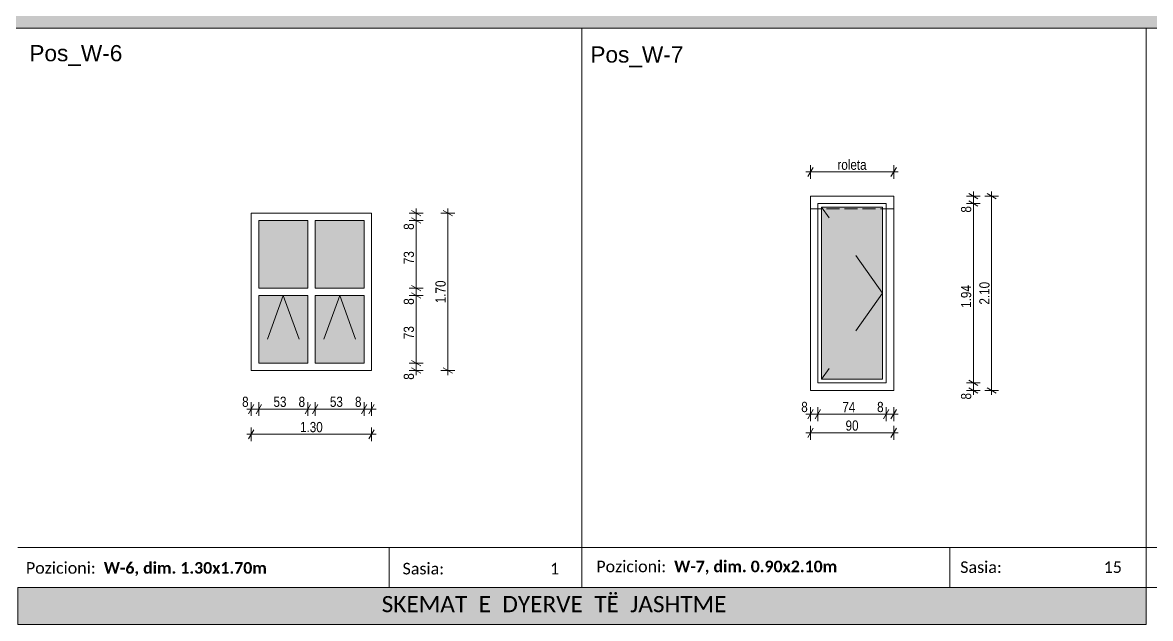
# Model space of a CAD drawing. Header units: feet. Extents: x 2595418 to 2624657, y -121890 to -101390.
# Drawn here: x 2602454 to 2614644, y -115374 to -108934 of the extents above; entities that cross this region are included whole.
import ezdxf

# ---------------------------------------------------------------- set-up
doc = ezdxf.new("R2010")
doc.units = ezdxf.units.FT
doc.header["$MEASUREMENT"] = 0
doc.linetypes.add('Hidden Line', pattern=[195.611112, 141.111112, -54.5])
doc.linetypes.add('thk_line_type', pattern=[1000, 500, -500])
doc.layers.add('Dimensioning - General', color=7, linetype='Continuous')
for name, color, linetype, lineweight in [('Dimensioning - General_Pen_No__1', 7, 'Continuous', 5), ('Exterior walls_Pen_No__1', 7, 'Continuous', 5), ('Lines_Pen_No__41', 7, 'Continuous', 5), ('Lines_Pen_No__60', 230, 'Continuous', 5), ('Shell - Roof_Pen_No__41', 7, 'Continuous', 5), ('Structural - Bearing_Pen_No__1', 7, 'Continuous', 5), ('Text blocks_Pen_No__1', 7, 'Continuous', 5)]:
    doc.layers.add(name, color=color, linetype=linetype, lineweight=lineweight)
for name, color, linetype, lineweight, true_color in [('Structural - Bearing_Pen_No__102', 7, 'Continuous', 5, 0xcccccc), ('Structural - Bearing_Pen_No__105', 7, 'Continuous', 5, 0xcae6ff), ('Structural - Bearing_Pen_No__84', 7, 'Continuous', 5, 0x41c341)]:
    doc.layers.add(name, color=color, linetype=linetype, lineweight=lineweight, true_color=true_color)
doc.styles.add('GENERATED_STYLE_1', font='ARIALN.TTF')
doc.styles.add('GENERATED_STYLE_2', font='arial.ttf')
doc.styles.add('GENERATED_STYLE_3', font='calibri.ttf')
doc.dimstyles.new('GENERATED_STYLE__1', dxfattribs={"dimtxt": 110.000002, "dimasz": 76, "dimexe": 0.18, "dimexo": 3, "dimgap": 0.09, "dimtad": 1, "dimlfac": 0.001, "dimzin": 0, "dimdsep": 46, "dimtxsty": 'GENERATED_STYLE_1', "dimblk": 'ARROWHEAD_2', "dimblk1": 'ARROWHEAD_2', "dimblk2": 'ARROWHEAD_2', "dimcen": 0.09, "dimclrd": 7, "dimclre": 7, "dimclrt": 7, "dimadec": 0, "dimazin": 0, "dimtfac": 1, "dimtdec": 4, "dimtmove": 0, "dimatfit": 3, "dimfxl": 1, "dimtolj": 1, "dimtzin": 0, "dimarcsym": 0})
doc.dimstyles.new('GENERATED_STYLE__2', dxfattribs={"dimtxt": 110.000002, "dimasz": 76, "dimexe": 0.18, "dimexo": 3, "dimgap": 0.09, "dimtad": 1, "dimtih": 1, "dimtoh": 1, "dimlfac": 0.001, "dimzin": 0, "dimdsep": 46, "dimtxsty": 'GENERATED_STYLE_1', "dimblk": 'ARROWHEAD_2', "dimblk1": 'ARROWHEAD_2', "dimblk2": 'ARROWHEAD_2', "dimcen": 0.09, "dimclrd": 7, "dimclre": 7, "dimclrt": 7, "dimadec": 0, "dimazin": 0, "dimtfac": 1, "dimtdec": 4, "dimtmove": 0, "dimatfit": 3, "dimfxl": 1, "dimtolj": 1, "dimtzin": 0, "dimarcsym": 0})

# ---------------------------------------------------------------- blocks, each defined once
blk = doc.blocks.new('*D68', base_point=(2247654, -76425))
at = {"layer": 'Dimensioning - General_Pen_No__1', "color": 7, "linetype": 'Continuous', "lineweight": 5, "transparency": 16777216}
for p, q in [((2612680, -112880), (2612780, -112938)), ((2612805, -112909), (2612655, -112909)), ((2612730, -112958), (2612730, -112909))]:
    blk.add_line(p, q, dxfattribs=at)
at = {"layer": 'Dimensioning - General_Pen_No__1', "color": 7, "lineweight": 5, "transparency": 16777216, "insert": (2612708, -113008), "char_height": 110, "attachment_point": 7, "rotation": 90, "style": 'GENERATED_STYLE_1'}
blk.add_mtext('\\A1;8', dxfattribs=at)
blk = doc.blocks.new('ARROWHEAD_2')
at = {"color": 0, "linetype": 'Continuous', "lineweight": 0}
for p, q in [((0, 0), (-1, 0)), ((-0.38, -0.66), (0.38, 0.66))]:
    blk.add_line(p, q, dxfattribs=at)
blk = doc.blocks.new('*D69', base_point=(2247654, -76425))
at = {"layer": 'Dimensioning - General_Pen_No__1', "color": 7, "linetype": 'Continuous', "lineweight": 5, "transparency": 16777216}
for p, q in [((2612805, -112829), (2612655, -112829)), ((2612680, -112800), (2612780, -112858)), ((2612680, -112880), (2612780, -112938)), ((2612730, -112909), (2612730, -112829)), ((2612805, -112909), (2612655, -112909))]:
    blk.add_line(p, q, dxfattribs=at)
blk = doc.blocks.new('*D70', base_point=(2247654, -76425))
at = {"layer": 'Dimensioning - General_Pen_No__1', "color": 7, "linetype": 'Continuous', "lineweight": 5, "transparency": 16777216}
for p, q in [((2612805, -112829), (2612655, -112829)), ((2612680, -112800), (2612780, -112858))]:
    blk.add_line(p, q, dxfattribs=at)
blk = doc.blocks.new('*D71', base_point=(2247654, -76425))
at = {"layer": 'Dimensioning - General_Pen_No__1', "color": 7, "linetype": 'Continuous', "lineweight": 5, "transparency": 16777216}
for p, q in [((2612805, -110889), (2612655, -110889)), ((2612680, -110860), (2612780, -110918)), ((2612730, -112829), (2612730, -110889)), ((2612805, -112829), (2612655, -112829)), ((2612680, -112800), (2612780, -112858))]:
    blk.add_line(p, q, dxfattribs=at)
at = {"layer": 'Dimensioning - General_Pen_No__1', "color": 7, "lineweight": 5, "transparency": 16777216, "char_height": 110, "attachment_point": 7, "rotation": 90, "style": 'GENERATED_STYLE_1'}
for s, insert in [('\\A1;8', (2612708, -110988)), ('\\A1;1.94', (2612708, -112017))]:
    blk.add_mtext(s, dxfattribs=dict(at, insert=insert))
blk = doc.blocks.new('*D72', base_point=(2247654, -76425))
at = {"layer": 'Dimensioning - General_Pen_No__1', "color": 7, "linetype": 'Continuous', "lineweight": 5, "transparency": 16777216}
for p, q in [((2612805, -110809), (2612655, -110809)), ((2612780, -110838), (2612680, -110780)), ((2612730, -110809), (2612730, -110760)), ((2612730, -110889), (2612730, -110809)), ((2612805, -110889), (2612655, -110889)), ((2612680, -110860), (2612780, -110918))]:
    blk.add_line(p, q, dxfattribs=at)
blk = doc.blocks.new('*D73', base_point=(2247654, -76425))
at = {"layer": 'Dimensioning - General_Pen_No__1', "color": 7, "linetype": 'Continuous', "lineweight": 5, "transparency": 16777216}
for p, q in [((2613003, -110809), (2612853, -110809)), ((2612978, -110838), (2612878, -110780)), ((2612928, -110809), (2612928, -110760)), ((2612928, -112909), (2612928, -110809)), ((2612878, -112880), (2612978, -112938)), ((2613003, -112909), (2612853, -112909)), ((2612928, -112958), (2612928, -112909))]:
    blk.add_line(p, q, dxfattribs=at)
at = {"layer": 'Dimensioning - General_Pen_No__1', "color": 7, "lineweight": 5, "transparency": 16777216, "insert": (2612906, -111982), "char_height": 110, "attachment_point": 7, "rotation": 90, "style": 'GENERATED_STYLE_1'}
blk.add_mtext('\\A1;2.10', dxfattribs=at)
blk = doc.blocks.new('*D74', base_point=(2247654, -76425))
at = {"layer": 'Dimensioning - General_Pen_No__1', "color": 7, "linetype": 'Continuous', "lineweight": 5, "transparency": 16777216}
for p, q in [((2610998, -113117), (2610940, -113217)), ((2610969, -113242), (2610969, -113092)), ((2611078, -113117), (2611020, -113217)), ((2611049, -113242), (2611049, -113092)), ((2610920, -113167), (2610969, -113167)), ((2610969, -113167), (2611049, -113167))]:
    blk.add_line(p, q, dxfattribs=at)
at = {"layer": 'Dimensioning - General_Pen_No__1', "color": 7, "lineweight": 5, "transparency": 16777216, "insert": (2610870, -113145), "char_height": 110, "attachment_point": 7, "style": 'GENERATED_STYLE_1'}
blk.add_mtext('\\A1;8', dxfattribs=at)
blk = doc.blocks.new('*D75', base_point=(2247654, -76425))
at = {"layer": 'Dimensioning - General_Pen_No__1', "color": 7, "linetype": 'Continuous', "lineweight": 5, "transparency": 16777216}
for p, q in [((2611078, -113117), (2611020, -113217)), ((2611049, -113242), (2611049, -113092)), ((2611818, -113117), (2611760, -113217)), ((2611789, -113242), (2611789, -113092)), ((2611049, -113167), (2611789, -113167))]:
    blk.add_line(p, q, dxfattribs=at)
at = {"layer": 'Dimensioning - General_Pen_No__1', "color": 7, "lineweight": 5, "transparency": 16777216, "char_height": 110, "attachment_point": 7, "style": 'GENERATED_STYLE_1'}
for s, insert in [('\\A1;74', (2611314, -113145)), ('\\A1;8', (2611690, -113145))]:
    blk.add_mtext(s, dxfattribs=dict(at, insert=insert))
blk = doc.blocks.new('*D76', base_point=(2247654, -76425))
at = {"layer": 'Dimensioning - General_Pen_No__1', "color": 7, "linetype": 'Continuous', "lineweight": 5, "transparency": 16777216}
for p, q in [((2611818, -113117), (2611760, -113217)), ((2611789, -113242), (2611789, -113092)), ((2611840, -113217), (2611898, -113117)), ((2611869, -113242), (2611869, -113092)), ((2611789, -113167), (2611869, -113167)), ((2611869, -113167), (2611918, -113167))]:
    blk.add_line(p, q, dxfattribs=at)
blk = doc.blocks.new('*D77', base_point=(2247654, -76425))
at = {"layer": 'Dimensioning - General_Pen_No__1', "color": 7, "linetype": 'Continuous', "lineweight": 5, "transparency": 16777216}
for p, q in [((2610920, -113368), (2610969, -113368)), ((2610998, -113318), (2610940, -113418)), ((2610969, -113443), (2610969, -113293)), ((2610969, -113368), (2611869, -113368)), ((2611840, -113418), (2611898, -113318)), ((2611869, -113443), (2611869, -113293)), ((2611869, -113368), (2611918, -113368))]:
    blk.add_line(p, q, dxfattribs=at)
at = {"layer": 'Dimensioning - General_Pen_No__1', "color": 7, "lineweight": 5, "transparency": 16777216, "insert": (2611349, -113346), "char_height": 110, "attachment_point": 7, "style": 'GENERATED_STYLE_1'}
blk.add_mtext('\\A1;90', dxfattribs=at)
blk = doc.blocks.new('*D86', base_point=(2247654, -76425))
at = {"layer": 'Dimensioning - General_Pen_No__1', "color": 7, "linetype": 'Continuous', "lineweight": 5, "transparency": 16777216}
for p, q in [((2604877, -113111), (2604926, -113111)), ((2604955, -113061), (2604897, -113161)), ((2604926, -113186), (2604926, -113036)), ((2604926, -113111), (2605006, -113111)), ((2605035, -113061), (2604977, -113161)), ((2605006, -113186), (2605006, -113036))]:
    blk.add_line(p, q, dxfattribs=at)
at = {"layer": 'Dimensioning - General_Pen_No__1', "color": 7, "lineweight": 5, "transparency": 16777216, "insert": (2604827, -113089), "char_height": 110, "attachment_point": 7, "style": 'GENERATED_STYLE_1'}
blk.add_mtext('\\A1;8', dxfattribs=at)
blk = doc.blocks.new('*D87', base_point=(2247654, -76425))
at = {"layer": 'Dimensioning - General_Pen_No__1', "color": 7, "linetype": 'Continuous', "lineweight": 5, "transparency": 16777216}
for p, q in [((2605035, -113061), (2604977, -113161)), ((2605006, -113186), (2605006, -113036)), ((2605006, -113111), (2605536, -113111)), ((2605565, -113061), (2605507, -113161)), ((2605536, -113186), (2605536, -113036))]:
    blk.add_line(p, q, dxfattribs=at)
at = {"layer": 'Dimensioning - General_Pen_No__1', "color": 7, "lineweight": 5, "transparency": 16777216, "char_height": 110, "attachment_point": 7, "style": 'GENERATED_STYLE_1'}
for s, insert in [('\\A1;53', (2605166, -113089)), ('\\A1;8', (2605437, -113089))]:
    blk.add_mtext(s, dxfattribs=dict(at, insert=insert))
blk = doc.blocks.new('*D88', base_point=(2247654, -76425))
at = {"layer": 'Dimensioning - General_Pen_No__1', "color": 7, "linetype": 'Continuous', "lineweight": 5, "transparency": 16777216}
for p, q in [((2605565, -113061), (2605507, -113161)), ((2605536, -113186), (2605536, -113036)), ((2605536, -113111), (2605616, -113111)), ((2605645, -113061), (2605587, -113161)), ((2605616, -113186), (2605616, -113036))]:
    blk.add_line(p, q, dxfattribs=at)
blk = doc.blocks.new('*D89', base_point=(2247654, -76425))
at = {"layer": 'Dimensioning - General_Pen_No__1', "color": 7, "linetype": 'Continuous', "lineweight": 5, "transparency": 16777216}
for p, q in [((2605645, -113061), (2605587, -113161)), ((2605616, -113186), (2605616, -113036)), ((2605616, -113111), (2606146, -113111)), ((2606175, -113061), (2606117, -113161)), ((2606146, -113186), (2606146, -113036))]:
    blk.add_line(p, q, dxfattribs=at)
at = {"layer": 'Dimensioning - General_Pen_No__1', "color": 7, "lineweight": 5, "transparency": 16777216, "char_height": 110, "attachment_point": 7, "style": 'GENERATED_STYLE_1'}
for s, insert in [('\\A1;53', (2605776, -113089)), ('\\A1;8', (2606047, -113089))]:
    blk.add_mtext(s, dxfattribs=dict(at, insert=insert))
blk = doc.blocks.new('*D90', base_point=(2247654, -76425))
at = {"layer": 'Dimensioning - General_Pen_No__1', "color": 7, "linetype": 'Continuous', "lineweight": 5, "transparency": 16777216}
for p, q in [((2606175, -113061), (2606117, -113161)), ((2606146, -113186), (2606146, -113036)), ((2606146, -113111), (2606226, -113111)), ((2606197, -113161), (2606255, -113061)), ((2606226, -113186), (2606226, -113036)), ((2606226, -113111), (2606275, -113111))]:
    blk.add_line(p, q, dxfattribs=at)
blk = doc.blocks.new('*D91', base_point=(2247654, -76425))
at = {"layer": 'Dimensioning - General_Pen_No__1', "color": 7, "linetype": 'Continuous', "lineweight": 5, "transparency": 16777216}
for p, q in [((2604955, -113334), (2604897, -113434)), ((2604926, -113459), (2604926, -113309)), ((2606197, -113434), (2606255, -113334)), ((2606226, -113459), (2606226, -113309)), ((2604877, -113384), (2604926, -113384)), ((2604926, -113384), (2606226, -113384)), ((2606226, -113384), (2606275, -113384))]:
    blk.add_line(p, q, dxfattribs=at)
at = {"layer": 'Dimensioning - General_Pen_No__1', "color": 7, "lineweight": 5, "transparency": 16777216, "insert": (2605453, -113362), "char_height": 110, "attachment_point": 7, "style": 'GENERATED_STYLE_1'}
blk.add_mtext('\\A1;1.30', dxfattribs=at)
blk = doc.blocks.new('*D92', base_point=(2247654, -76425))
at = {"layer": 'Dimensioning - General_Pen_No__1', "color": 7, "linetype": 'Continuous', "lineweight": 5, "transparency": 16777216}
for p, q in [((2606782, -112614), (2606632, -112614)), ((2606657, -112585), (2606757, -112643)), ((2606707, -112694), (2606707, -112614)), ((2606782, -112694), (2606632, -112694)), ((2606657, -112665), (2606757, -112723)), ((2606707, -112743), (2606707, -112694))]:
    blk.add_line(p, q, dxfattribs=at)
at = {"layer": 'Dimensioning - General_Pen_No__1', "color": 7, "lineweight": 5, "transparency": 16777216, "insert": (2606685, -112794), "char_height": 110, "attachment_point": 7, "rotation": 90, "style": 'GENERATED_STYLE_1'}
blk.add_mtext('\\A1;8', dxfattribs=at)
blk = doc.blocks.new('*D93', base_point=(2247654, -76425))
at = {"layer": 'Dimensioning - General_Pen_No__1', "color": 7, "linetype": 'Continuous', "lineweight": 5, "transparency": 16777216}
for p, q in [((2606782, -111884), (2606632, -111884)), ((2606657, -111855), (2606757, -111913)), ((2606707, -112614), (2606707, -111884)), ((2606782, -112614), (2606632, -112614)), ((2606657, -112585), (2606757, -112643))]:
    blk.add_line(p, q, dxfattribs=at)
at = {"layer": 'Dimensioning - General_Pen_No__1', "color": 7, "lineweight": 5, "transparency": 16777216, "char_height": 110, "attachment_point": 7, "rotation": 90, "style": 'GENERATED_STYLE_1'}
for s, insert in [('\\A1;8', (2606685, -111984)), ('\\A1;73', (2606685, -112355))]:
    blk.add_mtext(s, dxfattribs=dict(at, insert=insert))
blk = doc.blocks.new('*D94', base_point=(2247654, -76425))
at = {"layer": 'Dimensioning - General_Pen_No__1', "color": 7, "linetype": 'Continuous', "lineweight": 5, "transparency": 16777216}
for p, q in [((2606657, -111775), (2606757, -111833)), ((2606782, -111804), (2606632, -111804)), ((2606782, -111884), (2606632, -111884)), ((2606657, -111855), (2606757, -111913)), ((2606707, -111884), (2606707, -111804))]:
    blk.add_line(p, q, dxfattribs=at)
blk = doc.blocks.new('*D95', base_point=(2247654, -76425))
at = {"layer": 'Dimensioning - General_Pen_No__1', "color": 7, "linetype": 'Continuous', "lineweight": 5, "transparency": 16777216}
for p, q in [((2606657, -111045), (2606757, -111103)), ((2606782, -111074), (2606632, -111074)), ((2606707, -111804), (2606707, -111074)), ((2606657, -111775), (2606757, -111833)), ((2606782, -111804), (2606632, -111804))]:
    blk.add_line(p, q, dxfattribs=at)
at = {"layer": 'Dimensioning - General_Pen_No__1', "color": 7, "lineweight": 5, "transparency": 16777216, "char_height": 110, "attachment_point": 7, "rotation": 90, "style": 'GENERATED_STYLE_1'}
for s, insert in [('\\A1;8', (2606685, -111174)), ('\\A1;73', (2606685, -111545))]:
    blk.add_mtext(s, dxfattribs=dict(at, insert=insert))
blk = doc.blocks.new('*D96', base_point=(2247654, -76425))
at = {"layer": 'Dimensioning - General_Pen_No__1', "color": 7, "linetype": 'Continuous', "lineweight": 5, "transparency": 16777216}
for p, q in [((2606782, -110994), (2606632, -110994)), ((2606757, -111023), (2606657, -110965)), ((2606657, -111045), (2606757, -111103)), ((2606707, -110994), (2606707, -110945)), ((2606707, -111074), (2606707, -110994)), ((2606782, -111074), (2606632, -111074))]:
    blk.add_line(p, q, dxfattribs=at)
blk = doc.blocks.new('*D97', base_point=(2247654, -76425))
at = {"layer": 'Dimensioning - General_Pen_No__1', "color": 7, "linetype": 'Continuous', "lineweight": 5, "transparency": 16777216}
for p, q in [((2607125, -110994), (2606975, -110994)), ((2607100, -111023), (2607000, -110965)), ((2607050, -110994), (2607050, -110945)), ((2607050, -112694), (2607050, -110994)), ((2607125, -112694), (2606975, -112694)), ((2607000, -112665), (2607100, -112723)), ((2607050, -112743), (2607050, -112694))]:
    blk.add_line(p, q, dxfattribs=at)
at = {"layer": 'Dimensioning - General_Pen_No__1', "color": 7, "lineweight": 5, "transparency": 16777216, "insert": (2607028, -111967), "char_height": 110, "attachment_point": 7, "rotation": 90, "style": 'GENERATED_STYLE_1'}
blk.add_mtext('\\A1;1.70', dxfattribs=at)
blk = doc.blocks.new('*D115', base_point=(2247654, -76425))
at = {"layer": 'Dimensioning - General_Pen_No__1', "color": 7, "linetype": 'Continuous', "lineweight": 5, "transparency": 16777216}
for p, q in [((2610920, -110549), (2610969, -110549)), ((2610998, -110499), (2610940, -110599)), ((2610969, -110624), (2610969, -110474)), ((2610969, -110549), (2611869, -110549)), ((2611840, -110599), (2611898, -110499)), ((2611869, -110624), (2611869, -110474)), ((2611869, -110549), (2611918, -110549))]:
    blk.add_line(p, q, dxfattribs=at)
at = {"layer": 'Dimensioning - General_Pen_No__1', "color": 7, "lineweight": 5, "transparency": 16777216, "insert": (2611261, -110527), "char_height": 110, "attachment_point": 7, "style": 'GENERATED_STYLE_1'}
blk.add_mtext('\\A1;roleta', dxfattribs=at)

msp = doc.modelspace()

# ---------------------------------------------------------------- hatches: boundary and pattern name
at = {"layer": 'Structural - Bearing_Pen_No__102', "linetype": 'Continuous', "lineweight": 0, "true_color": 0xf2f2f2}
msp.add_hatch(color=7, dxfattribs=at).paths.add_polyline_path([(2620692.601, -108592.314), (2596245.685, -108592.314), (2596245.685, -108993.09), (2620692.601, -108993.09)])
at = {"layer": 'Structural - Bearing_Pen_No__105', "linetype": 'Continuous', "lineweight": 0, "true_color": 0xf1f8ff}
for points in [[(2611089.189, -112788.896), (2611749.189, -112788.896), (2611749.189, -110928.896), (2611089.189, -110928.896)], [(2605536.305, -111074.274), (2605006.305, -111074.274), (2605006.305, -111804.274), (2605536.305, -111804.274)], [(2605616.305, -111074.274), (2605616.305, -111804.274), (2606146.305, -111804.274), (2606146.305, -111074.274)], [(2605006.305, -112614.274), (2605536.305, -112614.274), (2605536.305, -111884.274), (2605006.305, -111884.274)], [(2605616.305, -112614.274), (2606146.305, -112614.274), (2606146.305, -111884.274), (2605616.305, -111884.274)]]:
    msp.add_hatch(color=7, dxfattribs=at).paths.add_polyline_path(points)
at = {"layer": 'Structural - Bearing_Pen_No__84', "linetype": 'Continuous', "lineweight": 0, "true_color": 0xcff0cf}
msp.add_hatch(color=254, dxfattribs=at).paths.add_polyline_path([(2614596.312, -115038.355), (2602403.735, -115038.355), (2602403.735, -115439.132), (2614596.312, -115439.132)])

# ---------------------------------------------------------------- linework, layer by layer
at = {"layer": 'Exterior walls_Pen_No__1', "color": 7, "linetype": 'Continuous', "lineweight": 5}
for points in [[(2610969.189, -112908.896), (2611869.189, -112908.896), (2611869.189, -110808.896), (2610969.189, -110808.896)], [(2611049.189, -112828.896), (2611789.189, -112828.896), (2611789.189, -110888.896), (2611049.189, -110888.896)], [(2611089.189, -112788.896), (2611749.189, -112788.896), (2611749.189, -110928.896), (2611089.189, -110928.896)], [(2604926.305, -112694.274), (2606226.305, -112694.274), (2606226.305, -110994.274), (2604926.305, -110994.274)]]:
    msp.add_lwpolyline(points, close=True, dxfattribs=at)
for points in [[(2605006.305, -111804.274), (2605536.305, -111804.274), (2605536.305, -111074.274)], [(2605536.305, -111074.274), (2605006.305, -111074.274), (2605006.305, -111804.274)], [(2606146.305, -111804.274), (2605616.305, -111804.274), (2605616.305, -111074.274)], [(2606146.305, -111804.274), (2606146.305, -111074.274), (2605616.305, -111074.274)], [(2605006.305, -111884.274), (2605536.305, -111884.274), (2605536.305, -112614.274)], [(2605006.305, -111884.274), (2605006.305, -112614.274), (2605536.305, -112614.274)], [(2606146.305, -111884.274), (2605616.305, -111884.274), (2605616.305, -112614.274)], [(2605616.305, -112614.274), (2606146.305, -112614.274), (2606146.305, -111884.274)]]:
    msp.add_lwpolyline(points, dxfattribs=at)
at = {"layer": 'Lines_Pen_No__41', "color": 7, "linetype": 'Continuous', "lineweight": 5}
for p, q in [((2608500.024, -115038.355), (2608500.024, -108993.09)), ((2608500.024, -115038.355), (2608500.024, -108993.09)), ((2614596.312, -115038.355), (2614596.312, -108993.09)), ((2602403.735, -114606.282), (2608500.024, -114606.282)), ((2608500.024, -114606.282), (2614596.312, -114606.282)), ((2614596.312, -114606.282), (2620692.601, -114606.282)), ((2603212.865, -115038.355), (2609309.154, -115038.355)), ((2608500.024, -115038.355), (2614596.312, -115038.355)), ((2609309.154, -115038.355), (2615405.443, -115038.355))]:
    msp.add_line(p, q, dxfattribs=at)
at = {"layer": 'Lines_Pen_No__41', "color": 7, "linetype": 'thk_line_type', "lineweight": 5}
for p, q in [((2611749.189, -111858.896), (2611089.189, -110928.896)), ((2605271.305, -111884.274), (2605006.305, -112614.274)), ((2605271.305, -111884.274), (2605536.305, -112614.274)), ((2605881.305, -111884.274), (2605616.305, -112614.274)), ((2605881.305, -111884.274), (2606146.305, -112614.274)), ((2611749.189, -111858.896), (2611089.189, -112788.896))]:
    msp.add_line(p, q, dxfattribs=at)
at = {"layer": 'Lines_Pen_No__41', "color": 7, "linetype": 'Continuous', "lineweight": 5}
msp.add_point((2608500.024, -114606.282), dxfattribs=at)
at = {"layer": 'Lines_Pen_No__60', "color": 230, "linetype": 'Hidden Line', "lineweight": 5}
for p, q in [((2610969.189, -110808.896), (2611869.189, -110808.896)), ((2610969.189, -110948.896), (2610969.189, -110808.896)), ((2611869.189, -110808.896), (2611869.189, -110948.896)), ((2611869.189, -110948.896), (2610969.189, -110948.896))]:
    msp.add_line(p, q, dxfattribs=at)
at = {"layer": 'Shell - Roof_Pen_No__41', "color": 7, "linetype": 'Continuous', "lineweight": 5}
for p, q in [((2606417.632, -114606.282), (2606417.632, -115038.355)), ((2612474.872, -114606.282), (2612474.872, -115038.355))]:
    msp.add_line(p, q, dxfattribs=at)
at = {"layer": 'Structural - Bearing_Pen_No__1', "color": 7, "linetype": 'Continuous', "lineweight": 5, "flags": 128}
for points in [[(2620692.601, -108592.314), (2596245.685, -108592.314), (2596245.685, -108993.09), (2620692.601, -108993.09)], [(2611089.189, -112788.896), (2611749.189, -112788.896), (2611749.189, -110928.896), (2611089.189, -110928.896)], [(2605536.305, -111074.274), (2605006.305, -111074.274), (2605006.305, -111804.274), (2605536.305, -111804.274)], [(2605616.305, -111074.274), (2605616.305, -111804.274), (2606146.305, -111804.274), (2606146.305, -111074.274)], [(2605006.305, -112614.274), (2605536.305, -112614.274), (2605536.305, -111884.274), (2605006.305, -111884.274)], [(2605616.305, -112614.274), (2606146.305, -112614.274), (2606146.305, -111884.274), (2605616.305, -111884.274)], [(2614596.312, -115038.355), (2602403.735, -115038.355), (2602403.735, -115439.132), (2614596.312, -115439.132)]]:
    msp.add_lwpolyline(points, close=True, dxfattribs=at)

# ---------------------------------------------------------------- texts
at = {"layer": 'Text blocks_Pen_No__1', "color": 7, "linetype": 'Continuous', "lineweight": 5}
for s, insert, char_height, attachment_point, style in [('\\A1;Pos_W-6', (2603030.014, -109177.203), 175, 2, 'GENERATED_STYLE_2'), ('\\A1;Pos_W-7', (2609093.471, -109191.555), 175, 2, 'GENERATED_STYLE_2'), ('\\A1;Pozicioni: {\\fCalibri|b1|i0|c0|p34; W-6, dim. 1.30x1.70m}', (2602490.063, -114765.236), 125, 1, 'GENERATED_STYLE_3'), ('\\A1;Sasia:                          1', (2606560.538, -114772.994), 125, 1, 'GENERATED_STYLE_3'), ('\\A1;Pozicioni: {\\fCalibri|b1|i0|c0|p34; W-7, dim. 0.90x2.10m}', (2608654.738, -114749.29), 125, 1, 'GENERATED_STYLE_3'), ('\\A1;Sasia:                         15', (2612587.933, -114757.048), 125, 1, 'GENERATED_STYLE_3'), ('\\A1;SKEMAT  E  DYERVE  TË  JASHTME ', (2606335.403, -115131.499), 175, 1, 'GENERATED_STYLE_3')]:
    msp.add_mtext(s, dxfattribs=dict(at, insert=insert, char_height=char_height, attachment_point=attachment_point, style=style))

# ---------------------------------------------------------------- dimensions: what is measured, and where the dimension line sits
at = {"layer": 'Dimensioning - General', "color": 7, "linetype": 'Continuous', "lineweight": 5}
dim = msp.add_linear_dim(base=(2611869.189, -110549.394), p1=(2610969.189, -110808.896), p2=(2611869.189, -110808.896), text='roleta', dimstyle='GENERATED_STYLE__2', dxfattribs=at)
dim.commit()
dim.dimension.update_dxf_attribs({"geometry": '*D115', "text_midpoint": (2611458.013, -110472.394), "dimtype": 160})
for base, p1, p2, picture, middle in [((2612730.444, -110808.896), (2611789.189, -110888.896), (2611869.189, -110808.896), '*D72', (2612653.444, -110946.266)), ((2612927.582, -110808.896), (2611869.189, -112908.896), (2611869.189, -110808.896), '*D73', (2612850.582, -111839.225)), ((2612730.444, -110888.896), (2611789.189, -112828.896), (2611789.189, -110888.896), '*D71', (2612653.444, -111874.425)), ((2606707.196, -110994.274), (2606146.305, -111074.274), (2606226.305, -110994.274), '*D96', (2606630.196, -111131.645)), ((2606707.196, -111074.274), (2606146.305, -111804.274), (2606146.305, -111074.274), '*D95', (2606630.196, -111461.015)), ((2607049.778, -110994.274), (2606226.305, -112694.274), (2606226.305, -110994.274), '*D97', (2606972.778, -111824.604)), ((2606707.196, -111804.274), (2606146.305, -111884.274), (2606146.305, -111804.274), '*D94', (2606630.196, -111941.645)), ((2606707.196, -111884.274), (2606146.305, -112614.274), (2606146.305, -111884.274), '*D93', (2606630.196, -112271.015)), ((2606707.196, -112614.274), (2606226.305, -112694.274), (2606146.305, -112614.274), '*D92', (2606630.196, -112751.645)), ((2612730.444, -112828.896), (2610969.189, -112908.896), (2611049.189, -112828.896), '*D69', (2612653.444, -112966.266)), ((2612730.444050227, -112908.895620718), (2611869.189441039, -112908.895620718), (2610969.189441039, -112908.895620718), '*D68', (2612653.444049154, -112889.225410846)), ((2612730.444050227, -112828.895620718), (2611049.189441039, -112828.895620718), (2611789.189441039, -112828.895620718), '*D70', (2612653.444049154, -112809.225410846))]:
    dim = msp.add_linear_dim(base=base, p1=p1, p2=p2, angle=90, dimstyle='GENERATED_STYLE__1', dxfattribs=at)
    dim.commit()
    dim.dimension.update_dxf_attribs({"geometry": picture, "text_midpoint": middle, "dimtype": 160, "text_rotation": 90})
for base, p1, p2, picture, middle in [((2605006.305, -113110.873), (2604926.305, -112694.274), (2605006.305, -112614.274), '*D86', (2604868.934, -113033.873)), ((2605536.305, -113110.873), (2605006.305, -112614.274), (2605536.305, -112614.274), '*D87', (2605249.563, -113033.873)), ((2605616.305, -113110.873), (2605536.305, -112614.274), (2605616.305, -112614.274), '*D88', (2605478.934, -113033.873)), ((2606146.305, -113110.873), (2605616.305, -112614.274), (2606146.305, -112614.274), '*D89', (2605859.563, -113033.873)), ((2606226.305, -113110.873), (2606146.305, -112614.274), (2606226.305, -112694.274), '*D90', (2606088.934, -113033.873)), ((2606226.305, -113383.777), (2604926.305, -112694.274), (2606226.305, -112694.274), '*D91', (2605595.975, -113306.777)), ((2611049.189, -113166.839), (2610969.189, -112908.896), (2611049.189, -112828.896), '*D74', (2610911.819, -113089.839)), ((2611789.189, -113166.839), (2611049.189, -112828.896), (2611789.189, -112828.896), '*D75', (2611397.448, -113089.839)), ((2611869.189, -113166.839), (2611789.189, -112828.896), (2611869.189, -112908.896), '*D76', (2611731.819, -113089.839)), ((2611869.189, -113367.771), (2610969.189, -112908.896), (2611869.189, -112908.896), '*D77', (2611432.648, -113290.771))]:
    dim = msp.add_linear_dim(base=base, p1=p1, p2=p2, dimstyle='GENERATED_STYLE__2', dxfattribs=at)
    dim.commit()
    dim.dimension.update_dxf_attribs({"geometry": picture, "text_midpoint": middle, "dimtype": 160})

doc.saveas('drawing.dxf')
